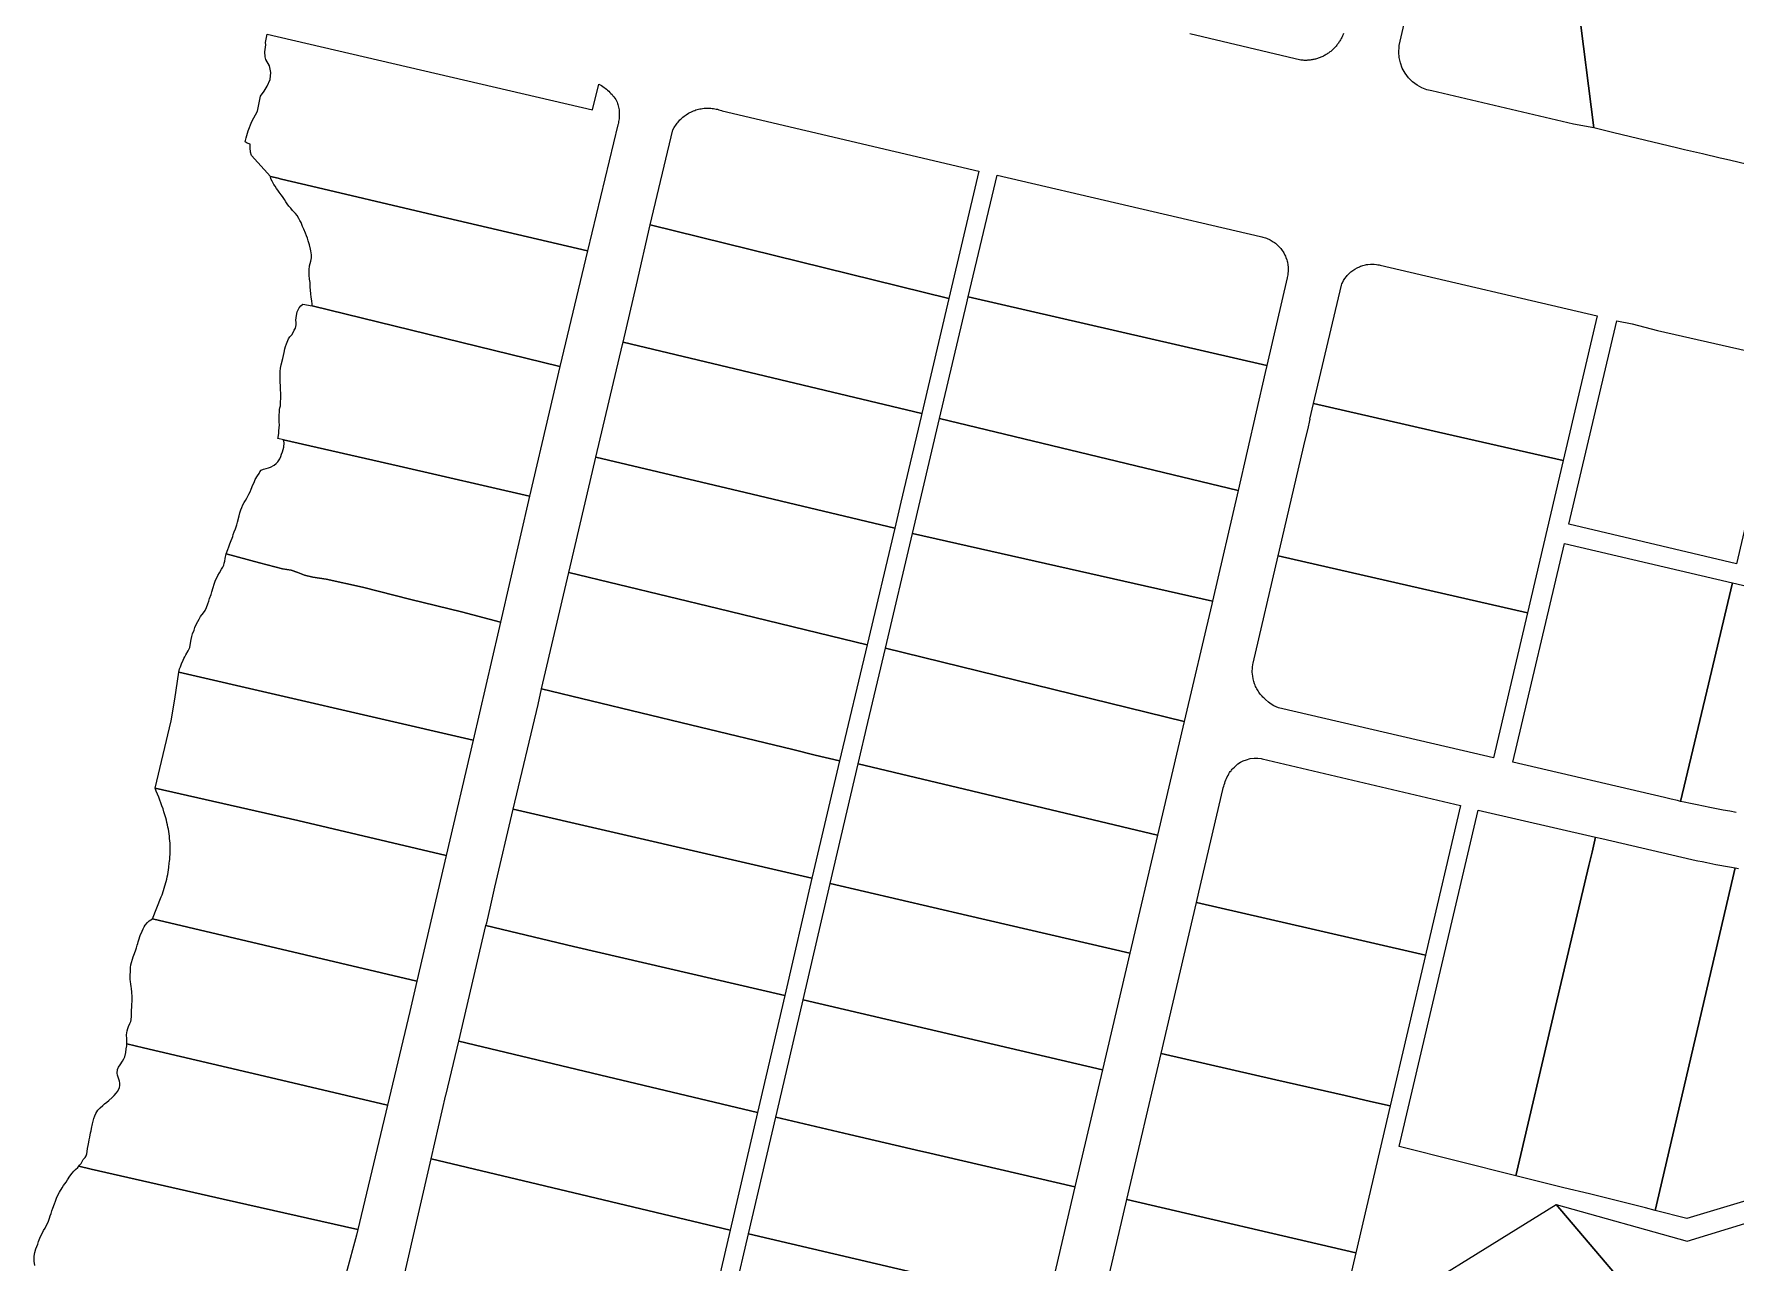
# Model space of a CAD drawing. Header units: metres. Extents: x 3 to 1005126, y 39 to 4383651.
# Drawn here: x 478442.4 to 478726.8, y 4365535.5 to 4365740.9 of the extents above; entities that cross this region are included whole.
import ezdxf

# ---------------------------------------------------------------- set-up
doc = ezdxf.new("R2010")
doc.units = ezdxf.units.M
doc.header["$MEASUREMENT"] = 0
doc.layers.add('TM_Llucmajor', color=7, linetype='Continuous')

msp = doc.modelspace()

# ---------------------------------------------------------------- linework, layer by layer
at = {"layer": 'TM_Llucmajor', "linetype": 'Continuous', "flags": 128}
for points in [[(478703.01, 4365725.17), (478699.65, 4365725.79), (478675.96, 4365731.36), (478675.13, 4365731.56), (478674.3, 4365731.88), (478673.5, 4365732.32), (478672.74, 4365732.89), (478672.06, 4365733.57), (478671.49, 4365734.34), (478671.03, 4365735.18), (478670.71, 4365736.07), (478670.51, 4365736.97), (478670.44, 4365737.86), (478670.49, 4365738.71), (478670.52, 4365738.94), (478676.25, 4365763.79), (478687.23, 4365765.16), (478692.71, 4365765.83), (478697.83, 4365766.47), (478698.1, 4365764.29), (478700.42, 4365745.82), (478703.01, 4365725.17)], [(478481.95, 4365717.06), (478478.77, 4365720.59), (478478.58, 4365721.12), (478478.53, 4365721.88), (478478.51, 4365722.47), (478478.05, 4365722.63), (478477.68, 4365722.83), (478477.87, 4365723.5), (478478.18, 4365724.71), (478478.81, 4365726.24), (478479.78, 4365728), (478480.27, 4365730.5), (478480.86, 4365731.31), (478481.4, 4365732.18), (478481.85, 4365733.25), (478482.01, 4365734.42), (478481.76, 4365735.55), (478481.14, 4365736.62), (478481.03, 4365737.07), (478481, 4365737.88), (478481.15, 4365739.06), (478481.1, 4365739.46), (478481.36, 4365740.86), (478535.74, 4365728.18), (478536.8, 4365732.51), (478537.02, 4365732.38), (478537.24, 4365732.25), (478537.45, 4365732.1), (478537.66, 4365731.95), (478537.87, 4365731.8), (478538.07, 4365731.64), (478538.26, 4365731.47), (478538.45, 4365731.3), (478538.64, 4365731.12), (478538.81, 4365730.93), (478538.99, 4365730.74), (478539.15, 4365730.55), (478539.32, 4365730.35), (478539.47, 4365730.14), (478539.62, 4365729.93), (478539.76, 4365729.72), (478539.85, 4365729.5), (478539.92, 4365729.29), (478539.98, 4365729.08), (478540.04, 4365728.87), (478540.09, 4365728.66), (478540.13, 4365728.44), (478540.16, 4365728.22), (478540.19, 4365728), (478540.2, 4365727.79), (478540.21, 4365727.57), (478540.21, 4365727.35), (478540.21, 4365727.13), (478540.19, 4365726.91), (478540.17, 4365726.69), (478540.14, 4365726.47), (478540.1, 4365726.25), (478540.06, 4365726.04), (478540, 4365725.83), (478539.96, 4365725.69), (478534.91, 4365704.62), (478508.14, 4365710.9), (478487.83, 4365715.67), (478484.69, 4365716.41), (478483.57, 4365716.67), (478483.21, 4365716.76), (478481.95, 4365717.06)], [(478595.28, 4365696.69), (478545.38, 4365708.97), (478549.17, 4365724.84), (478549.39, 4365725.24), (478549.5, 4365725.43), (478549.63, 4365725.63), (478549.89, 4365725.99), (478550.04, 4365726.17), (478550.34, 4365726.51), (478550.5, 4365726.67), (478550.67, 4365726.83), (478550.84, 4365726.97), (478551.02, 4365727.12), (478551.2, 4365727.25), (478551.39, 4365727.39), (478551.77, 4365727.63), (478551.97, 4365727.74), (478552.18, 4365727.84), (478552.38, 4365727.93), (478552.59, 4365728.02), (478552.81, 4365728.1), (478553.02, 4365728.18), (478553.46, 4365728.3), (478553.68, 4365728.35), (478553.91, 4365728.39), (478554.13, 4365728.43), (478554.36, 4365728.46), (478554.58, 4365728.47), (478554.81, 4365728.49), (478555.04, 4365728.49), (478555.27, 4365728.48), (478555.49, 4365728.47), (478555.72, 4365728.45), (478555.95, 4365728.42), (478556.39, 4365728.34), (478556.62, 4365728.29), (478556.83, 4365728.23), (478557.05, 4365728.16), (478557.27, 4365728.08), (478557.37, 4365728.04), (478600.29, 4365717.95), (478595.28, 4365696.69)], [(478481.95, 4365717.06), (478483.21, 4365716.76), (478483.57, 4365716.67), (478484.69, 4365716.41), (478487.83, 4365715.67), (478508.14, 4365710.9), (478534.91, 4365704.62), (478530.29, 4365685.29), (478488.87, 4365695.45), (478488.88, 4365695.72), (478488.85, 4365696.26), (478488.79, 4365696.58), (478488.73, 4365696.96), (478488.68, 4365697.4), (478488.63, 4365698.1), (478488.58, 4365698.5), (478488.53, 4365699.37), (478488.46, 4365699.88), (478488.39, 4365700.58), (478488.4, 4365701.03), (478488.39, 4365701.48), (478488.46, 4365702.13), (478488.54, 4365702.55), (478488.67, 4365702.89), (478488.79, 4365703.48), (478488.79, 4365703.95), (478488.65, 4365704.63), (478488.61, 4365704.94), (478488.43, 4365705.67), (478488.23, 4365706.29), (478488.11, 4365706.74), (478487.97, 4365707.17), (478487.78, 4365707.6), (478487.49, 4365708.28), (478487.29, 4365708.73), (478487.03, 4365709.35), (478486.85, 4365709.69), (478486.67, 4365710.03), (478486.38, 4365710.56), (478486.09, 4365710.9), (478485.63, 4365711.4), (478485.31, 4365711.75), (478485.02, 4365712.11), (478484.72, 4365712.47), (478484.47, 4365712.84), (478484.26, 4365713.21), (478483.93, 4365713.71), (478483.71, 4365714.02), (478483.37, 4365714.44), (478483.14, 4365714.76), (478482.93, 4365715.07), (478482.7, 4365715.43), (478482.5, 4365715.75), (478482.19, 4365716.26), (478482.01, 4365716.65), (478481.95, 4365717.06)], [(478648.41, 4365685.46), (478598.52, 4365696.97), (478603.32, 4365717.27), (478647.33, 4365707.04), (478647.54, 4365707), (478647.75, 4365706.95), (478647.95, 4365706.89), (478648.16, 4365706.82), (478648.35, 4365706.75), (478648.55, 4365706.67), (478648.75, 4365706.58), (478648.94, 4365706.49), (478649.12, 4365706.38), (478649.31, 4365706.27), (478649.48, 4365706.16), (478649.66, 4365706.03), (478649.83, 4365705.91), (478650.15, 4365705.63), (478650.45, 4365705.33), (478650.73, 4365705.01), (478650.86, 4365704.84), (478650.98, 4365704.67), (478651.1, 4365704.49), (478651.21, 4365704.31), (478651.41, 4365703.93), (478651.5, 4365703.74), (478651.58, 4365703.54), (478651.72, 4365703.14), (478651.78, 4365702.93), (478651.83, 4365702.73), (478651.91, 4365702.31), (478651.95, 4365701.89), (478651.97, 4365701.67), (478651.97, 4365701.25), (478651.93, 4365700.83), (478651.9, 4365700.61), (478651.87, 4365700.41), (478651.82, 4365700.2), (478651.81, 4365700.13), (478648.41, 4365685.46)], [(478590.75, 4365677.47), (478540.83, 4365689.37), (478543.06, 4365698.97), (478545.38, 4365708.97), (478595.28, 4365696.69), (478590.75, 4365677.47)], [(478697.92, 4365669.59), (478677.06, 4365674.36), (478671.49, 4365675.63), (478656.19, 4365679.13), (478660.86, 4365698.91), (478660.95, 4365699.1), (478661.03, 4365699.29), (478661.23, 4365699.67), (478661.34, 4365699.85), (478661.45, 4365700.02), (478661.71, 4365700.36), (478661.84, 4365700.52), (478661.98, 4365700.67), (478662.28, 4365700.97), (478662.44, 4365701.11), (478662.6, 4365701.24), (478662.77, 4365701.37), (478662.94, 4365701.49), (478663.12, 4365701.6), (478663.48, 4365701.8), (478663.86, 4365701.98), (478664.06, 4365702.06), (478664.25, 4365702.13), (478664.45, 4365702.19), (478664.66, 4365702.24), (478664.86, 4365702.29), (478665.07, 4365702.33), (478665.27, 4365702.36), (478665.69, 4365702.4), (478665.9, 4365702.41), (478666.11, 4365702.41), (478666.32, 4365702.4), (478666.74, 4365702.36), (478666.95, 4365702.32), (478667.15, 4365702.28), (478667.35, 4365702.23), (478703.59, 4365693.79), (478697.92, 4365669.59)], [(478643.58, 4365664.61), (478593.73, 4365676.64), (478598.28, 4365695.94), (478598.52, 4365696.97), (478648.41, 4365685.46), (478648.14, 4365684.31), (478643.58, 4365664.61)], [(478484.12, 4365673.06), (478483.13, 4365673.3), (478483.2, 4365673.45), (478483.26, 4365673.81), (478483.3, 4365674.14), (478483.31, 4365674.52), (478483.39, 4365675.11), (478483.41, 4365675.48), (478483.39, 4365676.06), (478483.38, 4365676.45), (478483.37, 4365676.83), (478483.36, 4365677.22), (478483.41, 4365677.67), (478483.46, 4365678.12), (478483.51, 4365678.42), (478483.59, 4365678.75), (478483.62, 4365679.44), (478483.63, 4365679.88), (478483.63, 4365680.61), (478483.62, 4365681.63), (478483.61, 4365682.14), (478483.57, 4365682.62), (478483.53, 4365683), (478483.55, 4365683.4), (478483.55, 4365683.93), (478483.54, 4365684.46), (478483.61, 4365685.01), (478483.71, 4365685.59), (478483.97, 4365686.66), (478484.08, 4365687.15), (478484.21, 4365687.64), (478484.35, 4365688.27), (478484.46, 4365688.68), (478484.63, 4365689.1), (478484.95, 4365689.94), (478485.18, 4365690.29), (478485.47, 4365690.63), (478485.71, 4365690.99), (478485.91, 4365691.38), (478486.1, 4365691.74), (478486.24, 4365692.29), (478486.22, 4365692.65), (478486.18, 4365693.03), (478486.2, 4365693.43), (478486.26, 4365693.83), (478486.38, 4365694.42), (478486.71, 4365695.11), (478486.99, 4365695.46), (478487.33, 4365695.72), (478488.87, 4365695.45), (478530.29, 4365685.29), (478528.48, 4365677.7), (478525.23, 4365663.63), (478503.44, 4365668.63), (478484.12, 4365673.06)], [(478726.89, 4365652.33), (478698.88, 4365658.95), (478706.85, 4365692.94), (478709.43, 4365692.43), (478711.56, 4365691.89), (478713.69, 4365691.35), (478728.65, 4365687.91), (478729.5, 4365687.69), (478730.5, 4365687.45), (478731.5, 4365687.21), (478732.51, 4365686.97), (478733.51, 4365686.75), (478734.89, 4365686.45), (478730.9, 4365669.45), (478726.89, 4365652.33)], [(478540.83, 4365689.37), (478590.75, 4365677.47), (478590.63, 4365676.97), (478587.26, 4365662.66), (478586.24, 4365658.32), (478561.26, 4365664.25), (478536.28, 4365670.17), (478540.74, 4365688.97), (478540.83, 4365689.37)], [(478691.96, 4365644.12), (478650.29, 4365653.69), (478654.81, 4365672.99), (478655.23, 4365674.74), (478655.66, 4365676.49), (478655.57, 4365676.51), (478656.19, 4365679.13), (478671.49, 4365675.63), (478677.06, 4365674.36), (478697.92, 4365669.59), (478691.96, 4365644.12)], [(478639.3, 4365646.12), (478589.19, 4365657.41), (478593.73, 4365676.64), (478643.58, 4365664.61), (478639.3, 4365646.12)], [(478520.37, 4365642.57), (478513.83, 4365644.31), (478505.39, 4365646.36), (478497.29, 4365648.42), (478491.25, 4365649.75), (478489.02, 4365650.12), (478487.6, 4365650.42), (478486.5, 4365650.86), (478485.41, 4365651.29), (478483.94, 4365651.51), (478480.08, 4365652.5), (478474.54, 4365654.03), (478474.78, 4365654.72), (478474.95, 4365655.2), (478475.15, 4365655.7), (478475.38, 4365656.21), (478475.53, 4365656.64), (478475.61, 4365656.92), (478475.72, 4365657.21), (478475.88, 4365657.69), (478476.06, 4365658.17), (478476.29, 4365658.83), (478476.43, 4365659.31), (478476.68, 4365660.38), (478476.83, 4365660.88), (478476.99, 4365661.33), (478477.15, 4365661.75), (478477.33, 4365662.2), (478477.53, 4365662.57), (478477.74, 4365662.94), (478477.95, 4365663.33), (478478.3, 4365663.95), (478478.53, 4365664.36), (478478.71, 4365664.82), (478478.97, 4365665.54), (478479.18, 4365665.95), (478479.36, 4365666.4), (478479.76, 4365667.04), (478480.04, 4365667.41), (478480.15, 4365667.73), (478480.36, 4365667.99), (478480.76, 4365668.17), (478481.18, 4365668.27), (478481.58, 4365668.39), (478481.94, 4365668.51), (478482.57, 4365668.84), (478482.87, 4365669.09), (478483.16, 4365669.37), (478483.51, 4365669.88), (478483.66, 4365670.28), (478483.79, 4365670.65), (478483.93, 4365671.03), (478484.05, 4365671.43), (478484.15, 4365671.84), (478484.19, 4365672.53), (478484.12, 4365673.06), (478503.44, 4365668.63), (478525.23, 4365663.63), (478520.37, 4365642.57)], [(478581.62, 4365638.8), (478556.68, 4365644.85), (478531.78, 4365650.88), (478535.34, 4365666.1), (478536.28, 4365670.17), (478561.26, 4365664.25), (478586.24, 4365658.32), (478581.62, 4365638.8)], [(478634.58, 4365626), (478584.66, 4365638.25), (478589.19, 4365657.41), (478639.3, 4365646.12), (478639.18, 4365645.61), (478634.58, 4365626)], [(478515.78, 4365622.85), (478466.64, 4365634.22), (478466.67, 4365634.52), (478466.75, 4365634.81), (478466.87, 4365635.13), (478467.06, 4365635.62), (478467.32, 4365636.22), (478467.46, 4365636.49), (478467.62, 4365636.77), (478467.78, 4365637.1), (478468.2, 4365637.79), (478468.45, 4365638.37), (478468.5, 4365638.74), (478468.67, 4365639.71), (478468.76, 4365640.18), (478468.91, 4365640.62), (478469.15, 4365641.27), (478469.3, 4365641.71), (478469.48, 4365642.1), (478469.78, 4365642.68), (478470, 4365643.11), (478470.25, 4365643.51), (478470.74, 4365644.12), (478471.04, 4365644.56), (478471.21, 4365645.02), (478471.45, 4365645.67), (478471.6, 4365646.11), (478471.75, 4365646.54), (478471.99, 4365647.21), (478472.11, 4365647.67), (478472.35, 4365648.39), (478472.5, 4365648.94), (478472.68, 4365649.42), (478473.11, 4365650.36), (478473.41, 4365650.81), (478473.74, 4365651.45), (478473.96, 4365651.76), (478474.12, 4365652.1), (478474.21, 4365652.42), (478474.29, 4365652.79), (478474.34, 4365653.25), (478474.54, 4365654.03), (478480.08, 4365652.5), (478483.94, 4365651.51), (478485.41, 4365651.29), (478486.5, 4365650.86), (478487.6, 4365650.42), (478489.02, 4365650.12), (478491.25, 4365649.75), (478497.29, 4365648.42), (478505.39, 4365646.36), (478513.83, 4365644.31), (478520.37, 4365642.57), (478520.04, 4365641.13), (478515.78, 4365622.85)], [(478691.96, 4365644.12), (478686.29, 4365619.93), (478681.26, 4365621.1), (478650.37, 4365628.27), (478649.56, 4365628.62), (478649.1, 4365628.89), (478648.66, 4365629.23), (478648.15, 4365629.65), (478648.04, 4365629.75), (478647.9, 4365629.92), (478647.75, 4365630.06), (478647.59, 4365630.21), (478647.45, 4365630.38), (478647.31, 4365630.54), (478647.18, 4365630.71), (478647.05, 4365630.89), (478646.93, 4365631.08), (478646.71, 4365631.46), (478646.61, 4365631.66), (478646.51, 4365631.85), (478646.43, 4365632.04), (478646.35, 4365632.25), (478646.21, 4365632.67), (478646.11, 4365633.09), (478646.03, 4365633.54), (478645.97, 4365634.2), (478645.97, 4365634.42), (478645.99, 4365634.86), (478646.01, 4365635.08), (478646.07, 4365635.51), (478646.12, 4365635.74), (478650.29, 4365653.69), (478691.96, 4365644.12)], [(478715.93, 4365613.01), (478714.84, 4365613.27), (478689.51, 4365619.18), (478698.13, 4365655.71), (478726.19, 4365649.15), (478721.89, 4365631.04), (478717.52, 4365612.64), (478717.02, 4365612.77), (478715.93, 4365613.01)], [(478577.02, 4365619.39), (478572.92, 4365620.38), (478569.19, 4365621.28), (478552.11, 4365625.42), (478527.23, 4365631.43), (478531.78, 4365650.88), (478556.68, 4365644.85), (478581.62, 4365638.8), (478577.02, 4365619.39)], [(478630.12, 4365606.98), (478580.12, 4365618.92), (478581.72, 4365625.79), (478584.66, 4365638.25), (478634.58, 4365626), (478630.12, 4365606.98)], [(478511.29, 4365603.61), (478486.48, 4365609.44), (478462.65, 4365614.84), (478465.33, 4365626.08), (478465.92, 4365629.74), (478466.64, 4365634.22), (478515.78, 4365622.85), (478511.29, 4365603.61)], [(478572.4, 4365599.81), (478522.48, 4365611.32), (478526.63, 4365628.85), (478527.23, 4365631.43), (478552.11, 4365625.42), (478569.19, 4365621.28), (478572.92, 4365620.38), (478577.02, 4365619.39), (478572.67, 4365600.95), (478572.4, 4365599.81)], [(478674.9, 4365586.95), (478655.8, 4365591.34), (478636.62, 4365595.74), (478637.03, 4365597.46), (478641.05, 4365614.6), (478641.12, 4365614.88), (478641.19, 4365615.15), (478641.27, 4365615.42), (478641.36, 4365615.67), (478641.46, 4365615.95), (478641.56, 4365616.21), (478641.67, 4365616.46), (478641.78, 4365616.71), (478641.91, 4365616.98), (478642.04, 4365617.21), (478642.17, 4365617.46), (478642.29, 4365617.62), (478642.41, 4365617.74), (478642.52, 4365617.86), (478642.63, 4365617.99), (478642.74, 4365618.11), (478642.97, 4365618.33), (478643.08, 4365618.46), (478643.2, 4365618.57), (478643.31, 4365618.67), (478643.42, 4365618.77), (478643.53, 4365618.88), (478644.02, 4365619.18), (478644.42, 4365619.41), (478645, 4365619.58), (478645.6, 4365619.78), (478646.29, 4365619.86), (478646.9, 4365619.86), (478647.43, 4365619.78), (478647.64, 4365619.74), (478680.74, 4365611.96), (478675.02, 4365587.45), (478674.9, 4365586.95)], [(478625.5, 4365587.25), (478598.38, 4365593.56), (478575.45, 4365598.89), (478580.12, 4365618.92), (478630.12, 4365606.98), (478625.5, 4365587.25)], [(478506.39, 4365582.59), (478462.24, 4365592.99), (478463.67, 4365596.66), (478463.81, 4365597.02), (478464.07, 4365597.76), (478464.19, 4365598.13), (478464.3, 4365598.5), (478464.5, 4365599.26), (478464.59, 4365599.64), (478464.67, 4365600.02), (478464.75, 4365600.41), (478464.82, 4365600.79), (478464.94, 4365601.57), (478465.02, 4365602.35), (478465.05, 4365602.58), (478465.09, 4365602.97), (478465.12, 4365603.35), (478465.14, 4365603.74), (478465.16, 4365604.12), (478465.16, 4365604.9), (478465.15, 4365605.28), (478465.14, 4365605.67), (478465.11, 4365606.06), (478465.08, 4365606.44), (478465.04, 4365606.83), (478464.99, 4365607.21), (478464.87, 4365607.97), (478464.8, 4365608.35), (478464.72, 4365608.73), (478464.63, 4365609.11), (478464.54, 4365609.48), (478464.43, 4365609.86), (478464.28, 4365610.37), (478464.13, 4365610.87), (478463.97, 4365611.37), (478463.8, 4365611.87), (478463.62, 4365612.37), (478463.44, 4365612.86), (478463.25, 4365613.35), (478462.85, 4365614.33), (478462.65, 4365614.84), (478486.48, 4365609.44), (478511.29, 4365603.61), (478506.39, 4365582.59)], [(478567.84, 4365580.17), (478532.54, 4365588.4), (478517.93, 4365591.87), (478518.06, 4365592.35), (478518.74, 4365595.31), (478519.39, 4365598.27), (478522.48, 4365611.32), (478572.4, 4365599.81), (478567.84, 4365580.17)], [(478689.98, 4365550.06), (478670.51, 4365554.98), (478683.73, 4365611.19), (478703.33, 4365606.67), (478702.73, 4365604.15), (478702.21, 4365601.91), (478696.65, 4365578.37), (478689.98, 4365550.06)], [(478713.28, 4365544.28), (478711.69, 4365544.68), (478702.33, 4365547.05), (478698.02, 4365548.04), (478689.98, 4365550.06), (478696.65, 4365578.37), (478702.21, 4365601.91), (478702.73, 4365604.15), (478703.33, 4365606.67), (478704.35, 4365606.44), (478719.4, 4365602.94), (478719.64, 4365602.89), (478720.39, 4365602.72), (478721.15, 4365602.56), (478721.9, 4365602.4), (478723.42, 4365602.1), (478725.68, 4365601.69), (478726.67, 4365601.53), (478713.28, 4365544.28)], [(478620.93, 4365567.76), (478595.92, 4365573.6), (478570.91, 4365579.44), (478575.45, 4365598.89), (478598.38, 4365593.56), (478625.5, 4365587.25), (478620.93, 4365567.76)], [(478661.48, 4365563.46), (478649.9, 4365566.12), (478630.72, 4365570.52), (478632.72, 4365579.09), (478636.62, 4365595.74), (478655.8, 4365591.34), (478674.9, 4365586.95), (478669.01, 4365561.73), (478665.72, 4365562.49), (478661.48, 4365563.46)], [(478457.94, 4365572.12), (478457.93, 4365572.52), (478457.9, 4365572.97), (478457.87, 4365573.64), (478457.96, 4365574.27), (478458.09, 4365574.65), (478458.22, 4365575), (478458.45, 4365575.52), (478458.58, 4365575.83), (478458.65, 4365576.15), (478458.68, 4365576.71), (478458.69, 4365577.15), (478458.71, 4365577.5), (478458.71, 4365577.85), (478458.77, 4365578.14), (478458.77, 4365578.67), (478458.82, 4365579.23), (478458.84, 4365579.99), (478458.78, 4365580.77), (478458.71, 4365581.35), (478458.65, 4365581.71), (478458.62, 4365582.06), (478458.56, 4365582.55), (478458.51, 4365582.87), (478458.49, 4365583.19), (478458.46, 4365583.52), (478458.52, 4365584.26), (478458.55, 4365584.89), (478458.62, 4365585.31), (478458.7, 4365585.73), (478458.88, 4365586.28), (478459.01, 4365586.64), (478459.21, 4365587.22), (478459.43, 4365587.82), (478459.52, 4365588.15), (478459.68, 4365588.58), (478459.76, 4365588.87), (478459.81, 4365589.18), (478459.91, 4365589.52), (478460.15, 4365590.2), (478460.48, 4365590.93), (478460.65, 4365591.31), (478460.82, 4365591.66), (478461, 4365591.93), (478461.36, 4365592.4), (478461.63, 4365592.68), (478462.24, 4365592.99), (478506.39, 4365582.59), (478505.2, 4365577.52), (478501.47, 4365561.86), (478480.92, 4365566.7), (478460.73, 4365571.45), (478457.94, 4365572.12)], [(478563.3, 4365560.66), (478538.3, 4365566.62), (478513.37, 4365572.56), (478517.93, 4365591.87), (478532.54, 4365588.4), (478567.84, 4365580.17), (478563.3, 4365560.66)], [(478590.61, 4365554.19), (478578.65, 4365556.98), (478566.34, 4365559.86), (478568.13, 4365567.51), (478570.91, 4365579.44), (478595.92, 4365573.6), (478620.93, 4365567.76), (478616.34, 4365548.19), (478591.34, 4365554.02), (478590.61, 4365554.19)], [(478496.52, 4365541.07), (478474.04, 4365546.16), (478451.94, 4365551.17), (478449.93, 4365551.69), (478450.04, 4365551.81), (478450.31, 4365552.14), (478450.46, 4365552.44), (478450.64, 4365552.76), (478450.99, 4365553.1), (478451.14, 4365553.39), (478451.26, 4365553.73), (478451.29, 4365554.12), (478451.38, 4365554.6), (478451.48, 4365555.12), (478451.57, 4365555.68), (478451.65, 4365556.08), (478451.73, 4365556.54), (478451.85, 4365557.24), (478451.95, 4365557.56), (478452, 4365557.95), (478452.18, 4365558.75), (478452.31, 4365559.17), (478452.43, 4365559.62), (478452.59, 4365560.07), (478452.76, 4365560.48), (478453.08, 4365561.02), (478453.46, 4365561.44), (478453.92, 4365561.83), (478454.22, 4365562.08), (478454.57, 4365562.34), (478454.92, 4365562.66), (478455.46, 4365563.17), (478455.83, 4365563.5), (478456.17, 4365563.85), (478456.43, 4365564.22), (478456.68, 4365564.81), (478456.75, 4365565.17), (478456.75, 4365565.53), (478456.7, 4365565.87), (478456.56, 4365566.36), (478456.35, 4365566.86), (478456.29, 4365567.22), (478456.37, 4365567.81), (478456.56, 4365568.21), (478456.81, 4365568.61), (478457.19, 4365569.21), (478457.41, 4365569.58), (478457.58, 4365569.93), (478457.75, 4365570.65), (478457.84, 4365571.26), (478457.92, 4365571.78), (478457.94, 4365572.12), (478460.73, 4365571.45), (478480.92, 4365566.7), (478501.47, 4365561.86), (478496.52, 4365541.07)], [(478558.73, 4365540.99), (478533.78, 4365546.92), (478508.76, 4365552.87), (478511.24, 4365563.57), (478511.29, 4365563.72), (478513.37, 4365572.56), (478538.3, 4365566.62), (478563.3, 4365560.66), (478558.73, 4365540.99)], [(478663.28, 4365537.21), (478625, 4365546.09), (478630.72, 4365570.52), (478649.9, 4365566.12), (478661.48, 4365563.46), (478665.72, 4365562.49), (478669.01, 4365561.73), (478663.28, 4365537.21)], [(478611.76, 4365528.65), (478586.77, 4365534.5), (478561.79, 4365540.34), (478566.34, 4365559.86), (478578.65, 4365556.98), (478590.61, 4365554.19), (478591.34, 4365554.02), (478616.34, 4365548.19), (478611.76, 4365528.65)], [(478554.38, 4365522.3), (478504.35, 4365533.78), (478508.76, 4365552.87), (478533.78, 4365546.92), (478558.73, 4365540.99), (478554.38, 4365522.3)], [(478657.46, 4365512.31), (478638.03, 4365516.89), (478636.3, 4365517.29), (478634.57, 4365517.7), (478619.2, 4365521.32), (478623.71, 4365540.6), (478625, 4365546.09), (478663.28, 4365537.21), (478657.46, 4365512.31)], [(478607.17, 4365509.05), (478582.18, 4365514.91), (478557.22, 4365520.77), (478561.79, 4365540.34), (478586.77, 4365534.5), (478611.76, 4365528.65), (478607.17, 4365509.05)]]:
    msp.add_lwpolyline(points, close=True, dxfattribs=at)
for points in [[(478740.53, 4365752.85), (478745.28, 4365715.34), (478744.38, 4365715.49), (478743.57, 4365715.63), (478741.95, 4365715.93), (478741.14, 4365716.1), (478740.34, 4365716.27), (478739.53, 4365716.45), (478738.73, 4365716.63), (478737.13, 4365717.03), (478736.34, 4365717.24), (478736.02, 4365717.32), (478730.08, 4365718.74), (478725.7, 4365719.77), (478724.44, 4365720.07), (478724.14, 4365720.14), (478721.17, 4365720.83), (478718.19, 4365721.52), (478716.85, 4365721.83), (478706.35, 4365724.35), (478704.6, 4365724.78), (478703.01, 4365725.17), (478700.42, 4365745.82)], [(478661.18, 4365740.96), (478661.13, 4365740.82), (478661.08, 4365740.69), (478661.02, 4365740.55), (478660.96, 4365740.41), (478660.9, 4365740.28), (478660.83, 4365740.15), (478660.76, 4365740.01), (478660.69, 4365739.88), (478660.61, 4365739.75), (478660.53, 4365739.62), (478660.45, 4365739.49), (478660.36, 4365739.36), (478660.27, 4365739.24), (478660.17, 4365739.11), (478660.08, 4365738.99), (478659.98, 4365738.87), (478659.87, 4365738.75), (478659.77, 4365738.63), (478659.66, 4365738.52), (478659.55, 4365738.41), (478659.43, 4365738.3), (478659.32, 4365738.19), (478659.2, 4365738.08), (478659.07, 4365737.98), (478658.95, 4365737.88), (478658.82, 4365737.79), (478658.69, 4365737.69), (478658.56, 4365737.6), (478658.43, 4365737.52), (478658.29, 4365737.43), (478658.15, 4365737.35), (478658.01, 4365737.28), (478657.87, 4365737.2), (478657.73, 4365737.13), (478657.59, 4365737.07), (478657.44, 4365737), (478657.29, 4365736.94), (478657.15, 4365736.89), (478657, 4365736.84), (478656.85, 4365736.79), (478656.7, 4365736.74), (478656.55, 4365736.7), (478656.4, 4365736.66), (478656.25, 4365736.63), (478656.1, 4365736.6), (478655.95, 4365736.57), (478655.8, 4365736.54), (478655.65, 4365736.52), (478655.51, 4365736.51), (478655.36, 4365736.49), (478655.21, 4365736.48), (478655.06, 4365736.47), (478654.92, 4365736.47), (478654.77, 4365736.47), (478654.63, 4365736.47), (478654.48, 4365736.48), (478654.34, 4365736.48), (478654.2, 4365736.5), (478654.06, 4365736.51), (478635.54, 4365740.88)], [(478726.82, 4365610.79), (478725.73, 4365610.97), (478724.64, 4365611.18), (478722.44, 4365611.6), (478721.36, 4365611.81), (478720.27, 4365612.03), (478719.19, 4365612.28), (478718.1, 4365612.51), (478717.52, 4365612.64), (478721.89, 4365631.04), (478726.19, 4365649.15), (478755.17, 4365642.38)], [(478737.87, 4365548.72), (478718.56, 4365542.95), (478713.28, 4365544.28), (478726.67, 4365601.53), (478727.23, 4365601.44)], [(478442.55, 4365535.06), (478442.46, 4365535.77), (478442.42, 4365536.19), (478442.45, 4365536.62), (478442.58, 4365537.23), (478442.73, 4365537.84), (478443.03, 4365538.66), (478443.17, 4365539.06), (478443.48, 4365539.93), (478443.71, 4365540.33), (478444.02, 4365540.92), (478444.27, 4365541.32), (478444.46, 4365541.72), (478444.76, 4365542.33), (478444.99, 4365542.96), (478445.13, 4365543.37), (478445.28, 4365543.78), (478445.42, 4365544.22), (478445.57, 4365544.66), (478445.82, 4365545.35), (478445.99, 4365545.82), (478446.16, 4365546.3), (478446.35, 4365546.72), (478446.65, 4365547.31), (478447.13, 4365548.05), (478447.37, 4365548.43), (478447.77, 4365549.01), (478448.03, 4365549.4), (478448.41, 4365549.99), (478448.79, 4365550.51), (478449.08, 4365550.84), (478449.35, 4365551.12), (478449.72, 4365551.46), (478449.93, 4365551.69), (478451.94, 4365551.17), (478474.04, 4365546.16), (478496.52, 4365541.07), (478496.31, 4365540.16), (478494.55, 4365533.81)], [(478663.48, 4365524.66), (478696.74, 4365545.29), (478731.36, 4365504.5)], [(478731.36, 4365504.5), (478696.74, 4365545.29), (478696.74, 4365545.29), (478718.61, 4365539.16), (478735.15, 4365544.18)]]:
    msp.add_lwpolyline(points, dxfattribs=at)

doc.saveas('drawing.dxf')
